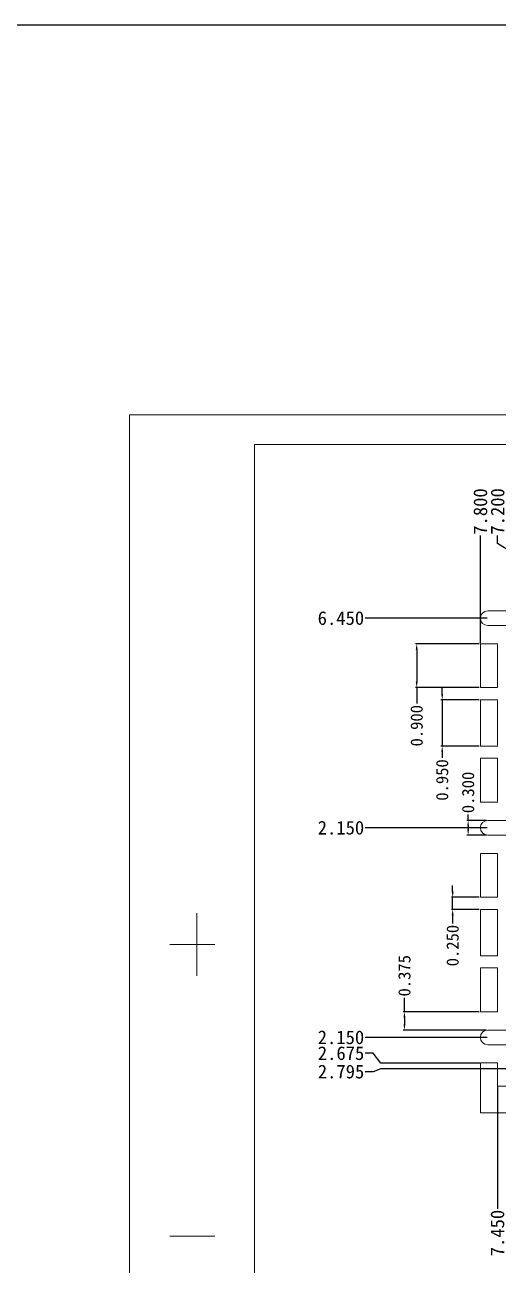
# Model space of a CAD drawing. Header units: millimetres. Extents: x 1670 to 1951, y 501 to 745.
# Drawn here: x 1844.99 to 1854.69, y 719.54 to 744.99 of the extents above; entities that cross this region are included whole.
import ezdxf

# ---------------------------------------------------------------- set-up
doc = ezdxf.new("R2010")
doc.units = ezdxf.units.MM
doc.layers.get('Defpoints').update_dxf_attribs({"lineweight": 18})
doc.layers.add('1', color=7, linetype='Continuous', lineweight=18)
doc.layers.add('标注', color=4, linetype='Continuous')
doc.styles.get("Standard").update_dxf_attribs({"font": 'txt', "bigfont": 'gbcbig.shx'})
doc.styles.add('宋体', font='')
doc.styles.get('宋体').set_extended_font_data('宋体')
doc.dimstyles.new('ISO-25', dxfattribs={"dimtxt": 2.5, "dimasz": 2.5, "dimexe": 1.25, "dimexo": 0.625, "dimtad": 1, "dimtxsty": 'Standard', "dimcen": 2.5, "dimadec": 0, "dimazin": 0, "dimtfac": 1, "dimtmove": 0, "dimatfit": 3, "dimfxl": 1, "dimarcsym": 0})
doc.dimstyles.new('St. ZB', dxfattribs={"dimtxt": 1.25, "dimasz": 0.8, "dimexe": 0.3, "dimexo": 0.2, "dimgap": 0.3, "dimtad": 0, "dimdec": 3, "dimzin": 0, "dimdsep": 46, "dimtxsty": '宋体', "dimcen": 0.09, "dimdle": 1.6, "dimclrd": 7, "dimclre": 1, "dimclrt": 256, "dimadec": 0, "dimazin": 0, "dimtfac": 1, "dimtdec": 3, "dimtmove": 0, "dimatfit": 3, "dimfxl": 1, "dimtolj": 1, "dimtzin": 0, "dimarcsym": 0})

# ---------------------------------------------------------------- blocks, each defined once
blk = doc.blocks.new('*D78')
at = {"layer": 'Defpoints', "color": 0, "transparency": 16777216}
for p in [(1862.125, 726.365), (1851.965, 723.512), (1855.675, 723.57)]:
    blk.add_point(p, dxfattribs=at)
at = {"layer": '标注', "color": 0, "linetype": 'Continuous', "lineweight": -2, "transparency": 16777216}
for p, q in [((1852.125, 723.512), (1851.965, 723.512)), ((1852.285, 723.57), (1852.125, 723.512)), ((1855.66, 723.57), (1852.285, 723.57))]:
    blk.add_line(p, q, dxfattribs=at)
at = {"layer": '标注', "color": 0, "lineweight": 5, "transparency": 16777216, "insert": (1851.469, 723.512), "char_height": 0.28, "attachment_point": 5, "style": '宋体'}
blk.add_mtext('2.795', dxfattribs=at)
blk = doc.blocks.new('*D79')
at = {"layer": 'Defpoints', "color": 0, "transparency": 16777216}
for p in [(1862.125, 726.365), (1851.965, 723.89), (1854.325, 723.69)]:
    blk.add_point(p, dxfattribs=at)
at = {"layer": '标注', "color": 0, "linetype": 'Continuous', "lineweight": -2, "transparency": 16777216}
for p, q in [((1852.125, 723.89), (1851.965, 723.89)), ((1852.285, 723.69), (1852.125, 723.89)), ((1854.31, 723.69), (1852.285, 723.69))]:
    blk.add_line(p, q, dxfattribs=at)
at = {"layer": '标注', "color": 0, "lineweight": 5, "transparency": 16777216, "insert": (1851.469, 723.89), "char_height": 0.28, "attachment_point": 5, "style": '宋体'}
blk.add_mtext('2.675', dxfattribs=at)
blk = doc.blocks.new('*D80')
at = {"layer": 'Defpoints', "color": 0, "transparency": 16777216}
for p in [(1862.125, 726.365), (1851.965, 724.215), (1854.475, 724.215)]:
    blk.add_point(p, dxfattribs=at)
at = {"layer": '标注', "color": 0, "linetype": 'Continuous', "lineweight": -2, "transparency": 16777216}
blk.add_line((1854.46, 724.215), (1851.965, 724.215), dxfattribs=at)
at = {"layer": '标注', "color": 0, "lineweight": 5, "transparency": 16777216, "insert": (1851.467, 724.215), "char_height": 0.28, "attachment_point": 5, "style": '宋体'}
blk.add_mtext('2.150', dxfattribs=at)
blk = doc.blocks.new('*D81')
at = {"layer": 'Defpoints', "color": 0, "transparency": 16777216}
for p in [(1851.965, 728.515), (1854.475, 728.515), (1862.125, 726.365)]:
    blk.add_point(p, dxfattribs=at)
at = {"layer": '标注', "color": 0, "linetype": 'Continuous', "lineweight": -2, "transparency": 16777216}
blk.add_line((1854.46, 728.515), (1851.965, 728.515), dxfattribs=at)
at = {"layer": '标注', "color": 0, "lineweight": 5, "transparency": 16777216, "insert": (1851.467, 728.515), "char_height": 0.28, "attachment_point": 5, "style": '宋体'}
blk.add_mtext('2.150', dxfattribs=at)
blk = doc.blocks.new('*D82')
at = {"layer": 'Defpoints', "color": 0, "transparency": 16777216}
for p in [(1851.965, 732.815), (1854.475, 732.815), (1862.125, 726.365)]:
    blk.add_point(p, dxfattribs=at)
at = {"layer": '标注', "color": 0, "linetype": 'Continuous', "lineweight": -2, "transparency": 16777216}
blk.add_line((1854.46, 732.815), (1851.965, 732.815), dxfattribs=at)
at = {"layer": '标注', "color": 0, "lineweight": 5, "transparency": 16777216, "insert": (1851.466, 732.815), "char_height": 0.28, "attachment_point": 5, "style": '宋体'}
blk.add_mtext('6.450', dxfattribs=at)
blk = doc.blocks.new('*D7')
at = {"layer": 'Defpoints', "color": 0, "transparency": 16777216}
for p in [(1854.678, 734.508), (1854.925, 732.245), (1862.125, 726.365)]:
    blk.add_point(p, dxfattribs=at)
at = {"layer": '标注', "color": 0, "linetype": 'Continuous', "lineweight": -2, "transparency": 16777216}
for p, q in [((1854.678, 734.348), (1854.678, 734.508)), ((1854.925, 734.188), (1854.678, 734.348)), ((1854.925, 732.26), (1854.925, 734.188))]:
    blk.add_line(p, q, dxfattribs=at)
at = {"layer": '标注', "color": 0, "lineweight": 5, "transparency": 16777216, "insert": (1854.678, 735.006), "char_height": 0.28, "attachment_point": 5, "rotation": 90, "style": '宋体'}
blk.add_mtext('7.200', dxfattribs=at)
blk = doc.blocks.new('*D84')
at = {"layer": 'Defpoints', "color": 0, "transparency": 16777216}
for p in [(1854.325, 734.508), (1854.325, 732.29), (1862.125, 726.365)]:
    blk.add_point(p, dxfattribs=at)
at = {"layer": '标注', "color": 0, "linetype": 'Continuous', "lineweight": -2, "transparency": 16777216}
blk.add_line((1854.325, 732.305), (1854.325, 734.508), dxfattribs=at)
at = {"layer": '标注', "color": 0, "lineweight": 5, "transparency": 16777216, "insert": (1854.325, 735.003), "char_height": 0.28, "attachment_point": 5, "rotation": 90, "style": '宋体'}
blk.add_mtext('7.800', dxfattribs=at)
blk = doc.blocks.new('*D9')
at = {"layer": 'Defpoints', "color": 0, "transparency": 16777216}
for p in [(1854.325, 732.29), (1853.019, 731.39), (1854.325, 731.39)]:
    blk.add_point(p, dxfattribs=at)
at = {"layer": '标注', "color": 4, "lineweight": -2, "ltscale": 0.1, "transparency": 16777216}
for p, q in [((1854.3, 732.29), (1852.994, 732.29)), ((1853.019, 732.17), (1853.019, 731.51)), ((1854.3, 731.39), (1852.994, 731.39)), ((1853.019, 731.39), (1853.019, 731.064))]:
    blk.add_line(p, q, dxfattribs=at)
at = {"layer": '标注', "color": 4, "transparency": 16777216}
for points in [[(1853.039, 732.17), (1852.999, 732.17), (1853.019, 732.29)], [(1852.999, 731.51), (1853.039, 731.51), (1853.019, 731.39)]]:
    blk.add_solid(points, dxfattribs=at)
at = {"layer": '标注', "lineweight": 5, "transparency": 16777216, "insert": (1853.019, 730.609), "char_height": 0.25, "attachment_point": 5, "rotation": 90, "style": '宋体'}
blk.add_mtext('\\A1;0.900', dxfattribs=at)
blk = doc.blocks.new('*D90')
at = {"layer": 'Defpoints', "color": 0, "transparency": 16777216}
for p in [(1854.325, 731.14), (1853.542, 730.19), (1854.325, 730.19)]:
    blk.add_point(p, dxfattribs=at)
at = {"layer": '标注', "color": 4, "lineweight": -2, "ltscale": 0.1, "transparency": 16777216}
for p, q in [((1853.542, 731.26), (1853.542, 731.38)), ((1854.3, 731.14), (1853.517, 731.14)), ((1853.542, 731.14), (1853.542, 730.19)), ((1854.3, 730.19), (1853.517, 730.19)), ((1853.542, 730.07), (1853.542, 729.95))]:
    blk.add_line(p, q, dxfattribs=at)
at = {"layer": '标注', "color": 4, "transparency": 16777216}
for points in [[(1853.522, 731.26), (1853.562, 731.26), (1853.542, 731.14)], [(1853.562, 730.07), (1853.522, 730.07), (1853.542, 730.19)]]:
    blk.add_solid(points, dxfattribs=at)
at = {"layer": '标注', "lineweight": 5, "transparency": 16777216, "insert": (1853.542, 729.496), "char_height": 0.25, "attachment_point": 5, "rotation": 90, "style": '宋体'}
blk.add_mtext('\\A1;0.950', dxfattribs=at)
blk = doc.blocks.new('*D91')
at = {"layer": 'Defpoints', "color": 0, "transparency": 16777216}
for p in [(1854.475, 728.665), (1854.073, 728.365), (1854.475, 728.365)]:
    blk.add_point(p, dxfattribs=at)
at = {"layer": '标注', "color": 4, "lineweight": -2, "ltscale": 0.1, "transparency": 16777216}
for p, q in [((1854.073, 728.665), (1854.073, 728.785)), ((1854.45, 728.665), (1854.048, 728.665)), ((1854.073, 728.545), (1854.073, 728.485)), ((1854.45, 728.365), (1854.048, 728.365))]:
    blk.add_line(p, q, dxfattribs=at)
at = {"layer": '标注', "color": 4, "transparency": 16777216}
for points in [[(1854.093, 728.545), (1854.053, 728.545), (1854.073, 728.665)], [(1854.053, 728.485), (1854.093, 728.485), (1854.073, 728.365)]]:
    blk.add_solid(points, dxfattribs=at)
at = {"layer": '标注', "lineweight": 5, "transparency": 16777216, "insert": (1854.073, 729.24), "char_height": 0.25, "attachment_point": 5, "rotation": 90, "style": '宋体'}
blk.add_mtext('\\A1;0.300', dxfattribs=at)
blk = doc.blocks.new('*D92')
at = {"layer": 'Defpoints', "color": 0, "transparency": 16777216}
for p in [(1853.756, 727.09), (1854.325, 727.09), (1854.325, 726.84)]:
    blk.add_point(p, dxfattribs=at)
at = {"layer": '标注', "color": 4, "lineweight": -2, "ltscale": 0.1, "transparency": 16777216}
for p, q in [((1853.756, 727.21), (1853.756, 727.33)), ((1854.3, 727.09), (1853.731, 727.09)), ((1853.756, 726.84), (1853.756, 727.09)), ((1854.3, 726.84), (1853.731, 726.84)), ((1853.756, 726.72), (1853.756, 726.553))]:
    blk.add_line(p, q, dxfattribs=at)
at = {"layer": '标注', "color": 4, "transparency": 16777216}
for points in [[(1853.736, 727.21), (1853.776, 727.21), (1853.756, 727.09)], [(1853.776, 726.72), (1853.736, 726.72), (1853.756, 726.84)]]:
    blk.add_solid(points, dxfattribs=at)
at = {"layer": '标注', "lineweight": 5, "transparency": 16777216, "insert": (1853.756, 726.099), "char_height": 0.25, "attachment_point": 5, "rotation": 90, "style": '宋体'}
blk.add_mtext('\\A1;0.250', dxfattribs=at)
blk = doc.blocks.new('*D93')
at = {"layer": 'Defpoints', "color": 0, "transparency": 16777216}
for p in [(1854.325, 724.74), (1852.768, 724.365), (1854.475, 724.365)]:
    blk.add_point(p, dxfattribs=at)
at = {"layer": '标注', "color": 4, "lineweight": -2, "ltscale": 0.1, "transparency": 16777216}
for p, q in [((1852.768, 724.74), (1852.768, 725.028)), ((1854.3, 724.74), (1852.743, 724.74)), ((1852.768, 724.62), (1852.768, 724.485)), ((1854.45, 724.365), (1852.743, 724.365))]:
    blk.add_line(p, q, dxfattribs=at)
at = {"layer": '标注', "color": 4, "transparency": 16777216}
for points in [[(1852.788, 724.62), (1852.748, 724.62), (1852.768, 724.74)], [(1852.748, 724.485), (1852.788, 724.485), (1852.768, 724.365)]]:
    blk.add_solid(points, dxfattribs=at)
at = {"layer": '标注', "lineweight": 5, "transparency": 16777216, "insert": (1852.768, 725.48), "char_height": 0.25, "attachment_point": 5, "rotation": 90, "style": '宋体'}
blk.add_mtext('\\A1;0.375', dxfattribs=at)
blk = doc.blocks.new('*D95')
at = {"layer": 'Defpoints', "color": 0, "transparency": 16777216}
for p in [(1862.125, 726.365), (1854.675, 723.215), (1854.675, 720.697)]:
    blk.add_point(p, dxfattribs=at)
at = {"layer": '标注', "color": 0, "linetype": 'Continuous', "lineweight": -2, "transparency": 16777216}
blk.add_line((1854.675, 723.2), (1854.675, 720.697), dxfattribs=at)
at = {"layer": '标注', "color": 0, "lineweight": 5, "transparency": 16777216, "insert": (1854.675, 720.202), "char_height": 0.28, "attachment_point": 5, "rotation": 90, "style": '宋体'}
blk.add_mtext('7.450', dxfattribs=at)

msp = doc.modelspace()

# ---------------------------------------------------------------- linework, layer by layer
at = {"color": 7, "lineweight": 5}
for p, q in [((1848.5138, 726.7659), (1848.5138, 725.4773)), ((1847.9608, 726.1216), (1848.8825, 726.1216)), ((1847.9608, 720.1389), (1848.8825, 720.1389))]:
    msp.add_line(p, q, dxfattribs=at)
msp.add_lwpolyline([(1670.2078, 744.9877), (1927.6527, 744.9877), (1927.6527, 501.1103), (1670.2078, 501.1103)], close=True)
for points in [[(1847.1312, 736.9833), (1868.6074, 736.9833), (1868.6074, 707.1608), (1847.1312, 707.1608)], [(1849.6978, 736.3787), (1867.8924, 736.3787), (1867.8924, 707.7618), (1849.6978, 707.7618)]]:
    msp.add_lwpolyline(points, close=True, dxfattribs=at)
at = {"layer": '1', "lineweight": 5, "ltscale": 10}
for points in [[(1854.8796, 732.9652), (1854.4746, 732.9652, 1), (1854.4746, 732.6652), (1854.8796, 732.6652, 1)], [(1854.8796, 728.6652), (1854.4746, 728.6652, 1), (1854.4746, 728.3652), (1854.8796, 728.3652, 1)], [(1854.8796, 724.0652), (1854.4746, 724.0652, -1), (1854.4746, 724.3652), (1854.8796, 724.3652, -1)]]:
    msp.add_lwpolyline(points, format="xyb", close=True, dxfattribs=at)
for points in [[(1854.3246, 731.3902), (1854.6746, 731.3902), (1854.6746, 732.2902), (1854.3246, 732.2902)], [(1854.3246, 731.1402), (1854.6746, 731.1402), (1854.6746, 730.1902), (1854.3246, 730.1902)], [(1854.6746, 729.9402), (1854.6746, 729.0402), (1854.3246, 729.0402), (1854.3246, 729.9402)], [(1854.3246, 727.0902), (1854.6746, 727.0902), (1854.6746, 727.9902), (1854.3246, 727.9902)], [(1854.3246, 726.8402), (1854.6746, 726.8402), (1854.6746, 725.8902), (1854.3246, 725.8902)], [(1854.6746, 725.6402), (1854.6746, 724.7402), (1854.3246, 724.7402), (1854.3246, 725.6402)]]:
    msp.add_lwpolyline(points, close=True, dxfattribs=at)
at = {"layer": '1', "lineweight": 5}
msp.add_lwpolyline([(1855.1496, 723.2152), (1855.1496, 722.6652), (1854.3246, 722.6652), (1854.3246, 723.6902), (1854.6746, 723.6902), (1854.6746, 723.2152)], close=True, dxfattribs=at)

# ---------------------------------------------------------------- dimensions: what is measured, and where the dimension line sits
at = {"layer": '标注', "lineweight": 5}
for feature_location, offset, dtype, picture, middle in [((1854.3246, 732.2902), (0, 2.218), 1, '*D84', (1854.3246, 735.0034)), ((1854.9246, 732.2452), (-0.2469, 2.263), 1, '*D7', (1854.6776, 735.006)), ((1854.4746, 732.8152), (-2.51, 0), 0, '*D82', (1851.4662, 732.8152)), ((1854.4746, 728.5152), (-2.51, 0), 0, '*D81', (1851.467, 728.5152)), ((1854.4746, 724.2152), (-2.51, 0), 0, '*D80', (1851.467, 724.2152)), ((1855.6746, 723.5702), (-3.71, -0.0577), 0, '*D78', (1851.4693, 723.5125)), ((1854.3246, 723.6902), (-2.36, 0.1994), 0, '*D79', (1851.4693, 723.8896)), ((1854.6746, 723.2152), (0, -2.5183), 1, '*D95', (1854.6746, 720.2016))]:
    dim = msp.add_ordinate_dim(feature_location=feature_location, offset=offset, dtype=dtype, origin=(1862.1246, 726.3652), dimstyle='ISO-25', override={"dimtxt": 0.28, "dimasz": 0.08, "dimexe": 0.015, "dimexo": 0.015, "dimgap": 0.02, "dimtad": 0, "dimtoh": 1, "dimdec": 3, "dimzin": 1, "dimdsep": 46, "dimtxsty": '宋体', "dimcen": 0.1, "dimtp": 0.025, "dimtm": 0.025, "dimtdec": 3}, dxfattribs=at)
    dim.commit()
    dim.dimension.update_dxf_attribs({"geometry": picture, "text_midpoint": middle})
at = {"layer": '标注', "lineweight": 5, "ltscale": 0.1}
for base, p1, p2, override, picture, middle in [((1853.019, 731.3902), (1854.3246, 732.2902), (1854.3246, 731.3902), {"dimtxt": 0.25, "dimasz": 0.12, "dimexe": 0.025, "dimexo": 0.025, "dimgap": 0.025, "dimdec": 3, "dimsah": 1, "dimclrd": 4, "dimclre": 4}, '*D9', (1853.019, 730.6095)), ((1853.5421, 730.1902), (1854.3246, 731.1402), (1854.3246, 730.1902), {"dimtxt": 0.25, "dimasz": 0.12, "dimexe": 0.025, "dimexo": 0.025, "dimgap": 0.025, "dimsah": 1, "dimclrd": 4, "dimclre": 4}, '*D90', (1853.5421, 729.4957)), ((1854.0734, 728.3652), (1854.4746, 728.6652), (1854.4746, 728.3652), {"dimtxt": 0.25, "dimasz": 0.12, "dimexe": 0.025, "dimexo": 0.025, "dimgap": 0.025, "dimsah": 1, "dimclrd": 4, "dimclre": 4}, '*D91', (1854.0734, 729.2397)), ((1853.7562, 727.0902), (1854.3246, 726.8402), (1854.3246, 727.0902), {"dimtxt": 0.25, "dimasz": 0.12, "dimexe": 0.025, "dimexo": 0.025, "dimgap": 0.025, "dimsah": 1, "dimclrd": 4, "dimclre": 4}, '*D92', (1853.7562, 726.0985)), ((1852.768, 724.3652), (1854.3246, 724.7402), (1854.4746, 724.3652), {"dimtxt": 0.25, "dimasz": 0.12, "dimexe": 0.025, "dimexo": 0.025, "dimgap": 0.025, "dimsah": 1, "dimclrd": 4, "dimclre": 4}, '*D93', (1852.768, 725.4802))]:
    dim = msp.add_linear_dim(base=base, p1=p1, p2=p2, angle=90, dimstyle='St. ZB', override=override, dxfattribs=at)
    dim.commit()
    dim.dimension.update_dxf_attribs({"geometry": picture, "text_midpoint": middle, "dimtype": 160})

doc.saveas('drawing.dxf')
